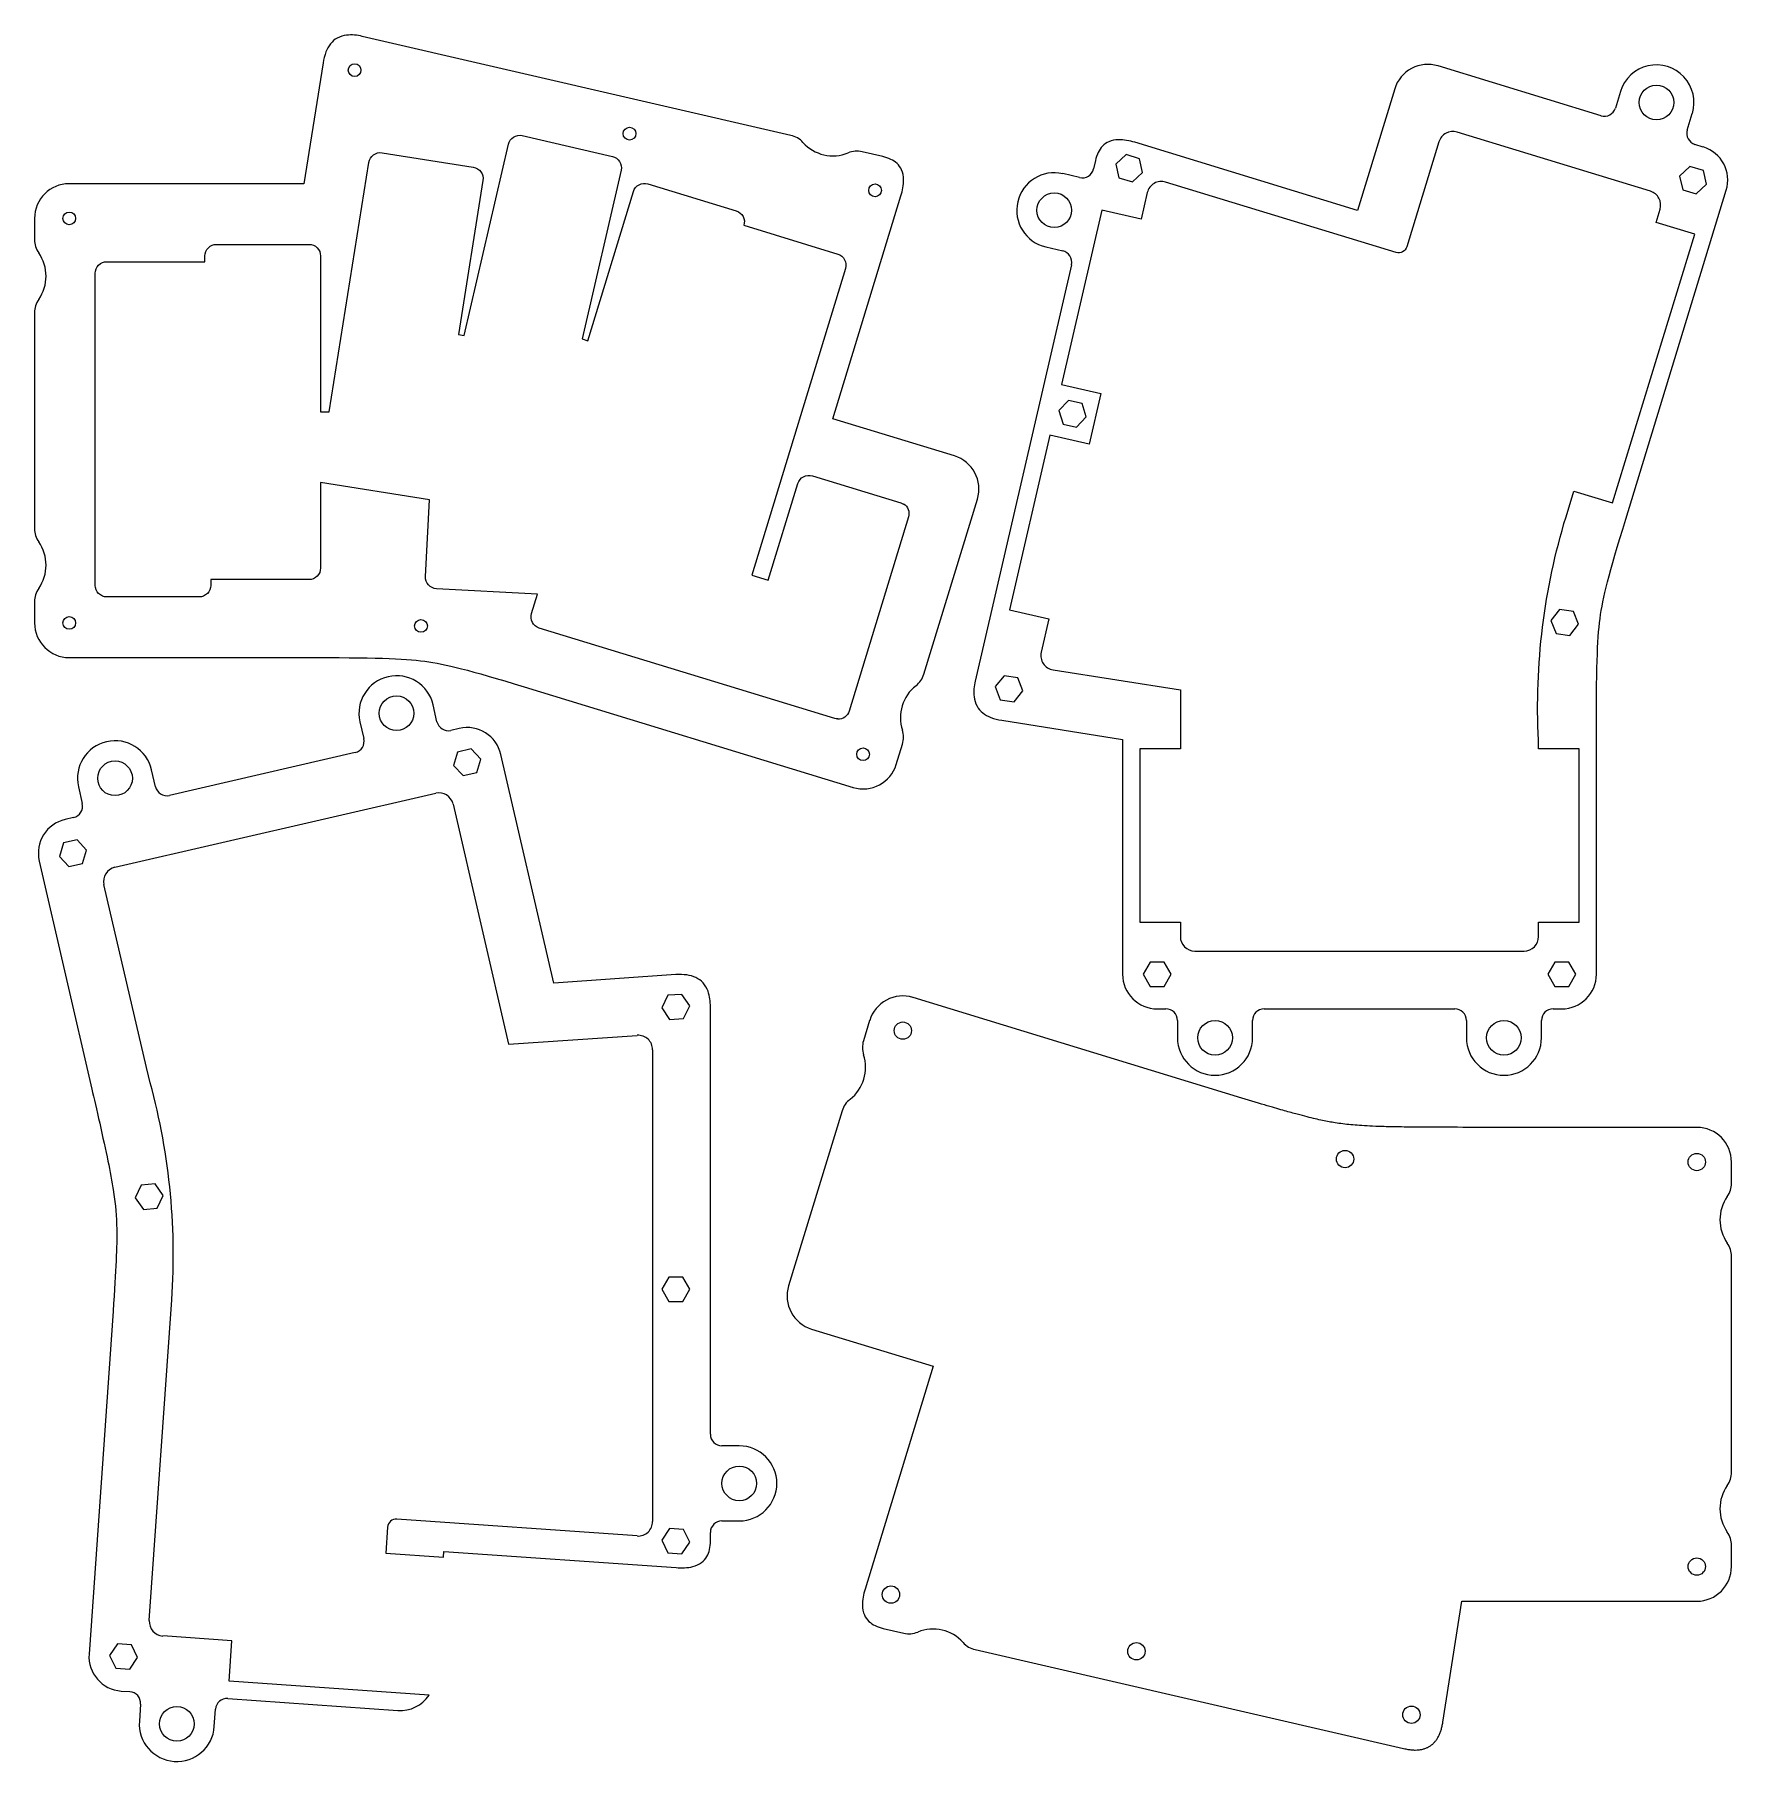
# Model space of a CAD drawing. Header units: millimetres. Extents: x 4 to 297, y 1 to 299.
import ezdxf

# ---------------------------------------------------------------- set-up
doc = ezdxf.new("R2010")
doc.units = ezdxf.units.MM
doc.layers.get('0').update_dxf_attribs({"linetype": 'CONTINUOUS'})

msp = doc.modelspace()

# ---------------------------------------------------------------- linework, layer by layer
for p, q in [((134.59, 282.01), (60.42, 299.13)), ((53.64, 294.56), (50.32, 273.64)), ((274.79, 285.4), (246.58, 294.03)), ((239.08, 290.05), (232.65, 269.01)), ((278.16, 289.6), (277.28, 286.73)), ((289.72, 282.93), (290.59, 285.8)), ((150.5, 278.34), (146.92, 279.17)), ((232.65, 269.01), (194.09, 280.8)), ((292.48, 279.99), (291.04, 280.43)), ((184.56, 274.7), (181.63, 275.38)), ((187.29, 277.66), (186.95, 276.2)), ((50.32, 273.64), (9.69, 273.64)), ((279.07, 215.6), (296.46, 272.5)), ((141.84, 232.98), (153.63, 271.54)), ((173.84, 270.5), (173.84, 270.5)), ((3.69, 267.64), (3.69, 263.96)), ((178.71, 262.71), (181.63, 262.03)), ((183.13, 259.63), (166.5, 187.58)), ((3.69, 251.31), (3.69, 213.96)), ((162.88, 226.55), (141.84, 232.98)), ((157.6, 188.76), (166.87, 219.06)), ((3.69, 201.31), (3.69, 197.64)), ((9.69, 191.64), (50.19, 191.64)), ((88.44, 186.57), (145.34, 169.17)), ((73.34, 180.54), (72.67, 183.46)), ((60, 180.54), (60.68, 177.61)), ((77.2, 179.38), (75.74, 179.04)), ((171.07, 180.8), (191.99, 177.49)), ((152.83, 173.15), (153.91, 176.67)), ((191.99, 177.49), (191.99, 136.85)), ((273.99, 136.85), (273.99, 177.35)), ((59.18, 175.22), (27.02, 167.79)), ((93.54, 135.29), (84.4, 174.88)), ((24.63, 169.29), (23.95, 172.21)), ((11.28, 169.29), (11.96, 166.37)), ((17.58, 155.35), (73.12, 168.17)), ((76.12, 166.3), (85.72, 124.72)), ((10.46, 163.97), (9, 163.63)), ((4.5, 156.43), (13.61, 116.97)), ((16.27, 149.91), (15.71, 152.35)), ((23.05, 120.69), (16.27, 149.91)), ((114.67, 136.77), (93.54, 135.29)), ((212.62, 115.42), (155.72, 132.82)), ((120.66, 57.24), (120.66, 131.19)), ((148.22, 128.83), (147.15, 125.32)), ((197.99, 130.85), (199.49, 130.85)), ((201.49, 128.85), (201.49, 125.85)), ((214.49, 125.85), (214.49, 128.85)), ((216.49, 130.85), (249.49, 130.85)), ((251.49, 128.85), (251.49, 125.85)), ((264.49, 125.85), (264.49, 128.85)), ((266.49, 130.85), (267.99, 130.85)), ((85.72, 124.72), (107.98, 126.27)), ((110.66, 123.78), (110.66, 42.13)), ((23.39, 119.24), (23.05, 120.69)), ((143.45, 113.22), (134.19, 82.93)), ((291.37, 110.35), (250.87, 110.35)), ((297.37, 100.67), (297.37, 104.35)), ((297.37, 50.67), (297.37, 88.02)), ((17.27, 78.56), (13.12, 19.21)), ((23.55, 24.99), (27.43, 80.49)), ((27.43, 80.49), (27.43, 80.49)), ((138.17, 75.44), (159.21, 69.01)), ((159.21, 69.01), (147.42, 30.44)), ((125.66, 55.24), (122.66, 55.24)), ((132.16, 48.74), (132.16, 48.74)), ((107.98, 39.64), (66.38, 42.55)), ((122.66, 42.24), (125.66, 42.24)), ((64.78, 41.16), (64.47, 36.67)), ((120.66, 38.74), (120.66, 40.24)), ((64.47, 36.67), (74.44, 35.97)), ((74.44, 35.97), (74.51, 36.97)), ((74.51, 36.97), (114.74, 34.16)), ((297.37, 34.35), (297.37, 38.02)), ((247.42, 7.43), (250.73, 28.35)), ((250.73, 28.35), (291.37, 28.35)), ((37.84, 21.49), (25.87, 22.33)), ((37.36, 14.51), (37.84, 21.49)), ((150.56, 23.65), (154.14, 22.82)), ((166.46, 19.97), (240.63, 2.85)), ((18.69, 12.8), (20.19, 12.7)), ((71.97, 12.09), (37.36, 14.51)), ((22.04, 10.56), (21.83, 7.57)), ((34.8, 6.67), (35.01, 9.66)), ((37.15, 11.51), (66.57, 9.46))]:
    msp.add_line(p, q)
for points in [[(73.25, 203.56, -0.414214), (71.35, 205.66), (72.05, 218.96), (53.19, 221.95), (53.19, 207.14, -0.414214), (51.19, 205.14), (34.19, 205.14), (34.19, 204.14, -0.414214), (32.19, 202.14), (16.19, 202.14, -0.414214), (14.19, 204.14), (14.19, 258.14, -0.414214), (16.19, 260.14), (33.19, 260.14), (33.19, 261.14, -0.414214), (35.19, 263.14), (51.19, 263.14, -0.414214), (53.19, 261.14), (53.19, 234.14), (54.7, 234.14), (61.54, 277.32, -0.414214), (63.83, 278.99), (79.63, 276.48, -0.414214), (81.29, 274.2), (77.07, 247.53), (78.07, 247.37), (85.71, 280.47, -0.414214), (88.11, 281.97), (103.7, 278.37, -0.414214), (105.2, 275.97), (98.46, 246.77), (99.43, 246.47), (107.33, 272.29, -0.414214), (109.83, 273.62), (125.13, 268.94, -0.414214), (126.45, 266.44), (142.71, 261.47, -0.414214), (144.04, 258.97), (127.81, 205.9), (130.68, 205.02), (135.8, 221.76, -0.414214), (138.3, 223.09), (153.6, 218.41, -0.063254), (154.06, 218.2), (154.07, 218.26, -0.341999), (154.94, 215.97), (144.67, 182.38, -0.341999), (142.67, 180.97), (142.69, 181.03, -0.063254), (142.19, 181.11), (91.03, 196.75, -0.414214), (89.7, 199.25), (90.74, 202.64)], [(283.34, 272.33), (249.87, 282.57, 0.414214), (246.75, 280.91), (241.19, 262.74, -0.414214), (239.32, 261.74), (199.44, 273.93, 0.434812), (196.27, 272.1), (195.21, 267.52), (188.39, 269.09), (181.42, 238.89), (188.24, 237.31), (186.22, 228.54), (179.39, 230.12), (172.42, 199.91), (179.24, 198.34), (177.91, 192.55, 0.434812), (179.95, 189.52), (201.99, 186.03), (201.99, 175.85), (194.99, 175.85), (194.99, 145.85), (201.99, 145.85), (201.99, 143.35, 0.414214), (204.49, 140.85), (261.49, 140.85, 0.414214), (263.99, 143.35), (263.99, 145.85), (270.99, 145.85), (270.99, 175.85), (263.96, 175.85), (263.96, 177.34, -0.086573), (268.73, 216.01), (268.73, 216.01), (270.09, 220.44), (276.78, 218.39), (291, 264.91), (284.31, 266.95), (285, 269.21, 0.414214)]]:
    msp.add_lwpolyline(points, format="xyb", close=True)
for points in [[(192.59, 278.67), (190.82, 277.02), (191.36, 274.66), (193.68, 273.95), (195.46, 275.6), (194.91, 277.96)], [(291.27, 271.89), (293.04, 273.55), (292.5, 275.91), (290.18, 276.62), (288.4, 274.97), (288.95, 272.6)], [(181.68, 232.05), (184.04, 231.51), (185.69, 233.28), (184.98, 235.6), (182.62, 236.15), (180.97, 234.37)], [(269.42, 195.48), (270.91, 197.4), (270, 199.64), (267.6, 199.98), (266.11, 198.06), (267.02, 195.82)], [(173.21, 183.97), (174.74, 185.86), (173.87, 188.12), (171.47, 188.5), (169.95, 186.61), (170.82, 184.35)], [(76.9, 175.3), (76.19, 172.99), (77.85, 171.21), (80.21, 171.76), (80.92, 174.08), (79.26, 175.85)], [(12.71, 158.33), (11.06, 160.1), (8.69, 159.56), (7.99, 157.24), (9.64, 155.47), (12, 156.01)], [(195.57, 136.85), (196.78, 134.75), (199.21, 134.75), (200.42, 136.85), (199.21, 138.95), (196.78, 138.95)], [(269.21, 138.95), (266.78, 138.95), (265.57, 136.85), (266.78, 134.75), (269.21, 134.75), (270.42, 136.85)], [(113.3, 133.2), (112.24, 131.02), (113.59, 129.01), (116.01, 129.17), (117.07, 131.35), (115.72, 133.36)], [(21.13, 98.14), (22.52, 96.15), (24.94, 96.37), (25.96, 98.57), (24.56, 100.55), (22.15, 100.34)], [(115.87, 80.24), (117.08, 82.34), (115.87, 84.44), (113.44, 84.44), (112.23, 82.34), (113.44, 80.24)], [(115.72, 36.56), (117.07, 38.57), (116.01, 40.75), (113.59, 40.92), (112.24, 38.91), (113.3, 36.73)], [(16.69, 18.96), (17.75, 16.78), (20.17, 16.61), (21.53, 18.62), (20.47, 20.8), (18.05, 20.97)]]:
    msp.add_lwpolyline(points, close=True)
for centre, radius in [((59.07, 293.29), 1.1), ((284.38, 287.7), 3), ((106.66, 282.3), 1.1), ((149.15, 272.49), 1.1), ((180.17, 269.04), 3), ((9.69, 267.64), 1.1), ((9.69, 197.64), 1.1), ((70.57, 197.12), 1.1), ((66.34, 182), 3), ((17.62, 170.75), 3), ((147.09, 174.91), 1.1), ((153.96, 127.08), 1.5), ((207.99, 125.85), 3), ((257.99, 125.85), 3), ((230.49, 104.86), 1.5), ((291.37, 104.35), 1.5), ((125.66, 48.74), 3), ((291.37, 34.35), 1.5), ((151.91, 29.49), 1.5), ((194.39, 19.68), 1.5), ((28.32, 7.12), 3), ((241.98, 8.7), 1.5)]:
    msp.add_circle(centre, radius)
for centre, radius, start, end in [((244.82, 288.29), 6, 73, 163), ((284.38, 287.7), 6.5, -17, 163), ((275.37, 287.32), 2, 253, 343), ((133.69, 278.11), 4, 41.9032, 77), ((291.63, 282.35), 2, 163, 253), ((141.88, 285.46), 7, 221.9032, 292.0968), ((146.02, 275.27), 4, 77, 112.0968), ((290.72, 274.26), 6, -17, 73), ((180.17, 269.04), 6.5, 77, 167), ((185.01, 276.65), 2, 257, 347), ((9.69, 267.64), 6, 90, 180), ((180.17, 269.04), 6.5, 167.0006, 257), ((7.69, 263.96), 4, 180, 215.0968), ((-1.31, 257.64), 7, -35.0968, 35.0968), ((181.18, 260.08), 2, -13, 77), ((7.69, 251.31), 4, 144.9032, 180), ((161.13, 220.81), 6, -17, 73), ((7.69, 213.96), 4, 180, 215.0968), ((-1.31, 207.64), 7, -35.0968, 35.0968), ((7.69, 201.31), 4, 144.9032, 180), ((9.69, 197.64), 6, 180, 270), ((66.34, 182), 6.5, 13, 193), ((153.78, 189.93), 4, 307.9032, 343), ((160.54, 181.25), 7, 127.9032, 198.0968), ((75.29, 180.99), 2, 193, 283), ((78.55, 173.53), 6, 13, 103), ((17.62, 170.75), 6.5, 13, 193), ((58.73, 177.16), 2, -77, 13), ((150.08, 177.84), 4, -17, 18.0968), ((147.09, 174.91), 6, 253, 343), ((26.57, 169.74), 2, 193, 283), ((73.68, 165.74), 2.5, 13, 103), ((10.01, 165.92), 2, -77, 13), ((10.35, 157.78), 6, 103, 193), ((18.14, 152.91), 2.5, 103, 193), ((197.99, 136.85), 6, 180, 270), ((267.99, 136.85), 6, 270, 360), ((153.96, 127.08), 6, 73, 163), ((199.49, 128.85), 2, 0, 90), ((216.49, 128.85), 2, 90, 180), ((249.49, 128.85), 2, 0, 90), ((266.49, 128.85), 2, 90, 180), ((108.16, 123.78), 2.5, 0, 94), ((207.99, 125.85), 6.5, 180, 360), ((257.99, 125.85), 6.5, -180, 0), ((140.52, 120.73), 7, -52.0968, 18.0968), ((150.97, 124.15), 4, 163, 198.0968), ((-85.67, 88.27), 113.37, -3.9353, 15.8564), ((147.28, 112.05), 4, 127.9032, 163), ((291.37, 104.35), 6, 0, 90), ((293.37, 100.67), 4, 324.9032, 360), ((302.37, 94.35), 7, 144.9032, 215.0968), ((293.37, 88.02), 4, 0, 35.0968), ((139.93, 81.18), 6, 163, 253), ((122.66, 57.24), 2, 180, 270), ((125.66, 48.74), 6.5, 0.0006, 90), ((125.66, 48.74), 6.5, 270, 360), ((302.37, 44.35), 7, 144.9032, 215.0968), ((293.37, 50.67), 4, 324.9032, 360), ((66.28, 41.05), 1.5, 86, 176), ((108.16, 42.13), 2.5, -94, 0), ((122.66, 40.24), 2, 90, 180), ((293.37, 38.02), 4, 0, 35.0968), ((291.37, 34.35), 6, 270, 360), ((26.05, 24.82), 2.5, 176, 266), ((155.04, 26.72), 4, 257, 292.0968), ((159.18, 16.53), 7, 41.9032, 112.0968), ((167.36, 23.87), 4, 221.9032, 257), ((19.11, 18.79), 6, 176, 266), ((20.05, 10.7), 2, -4, 86), ((66.99, 15.44), 6, 266, 326), ((37.01, 9.52), 2, 86, 176), ((28.32, 7.12), 6.5, 176, 356)]:
    msp.add_arc(centre, radius, start, end)
for points, knots in [([(60.42, 299.13), (59.54, 299.34), (58.59, 299.45), (57.12, 299.27), (56.57, 299.11), (55.62, 298.58), (55.24, 298.25), (54.58, 297.42), (54.32, 296.94), (53.89, 295.83), (53.74, 295.19), (53.64, 294.56)], [0, 0, 0, 0, 0.2713915, 0.2713915, 0.4446172, 0.4446172, 0.5975916, 0.5975916, 0.7604306, 0.7604306, 0.9527083, 0.9527083, 0.9527083, 0.9527083]), ([(194.09, 280.8), (193.19, 281.07), (192.2, 281.28), (190.69, 281.23), (190.13, 281.13), (189.19, 280.72), (188.82, 280.46), (188.2, 279.81), (187.96, 279.45), (187.56, 278.62), (187.4, 278.14), (187.29, 277.66)], [0, 0, 0, 0, 0.2817157, 0.2817157, 0.4508986, 0.4508986, 0.5902628, 0.5902628, 0.7187582, 0.7187582, 0.8663558, 0.8663558, 0.8663558, 0.8663558]), ([(153.63, 271.54), (153.91, 272.44), (154.11, 273.43), (154.07, 274.94), (153.97, 275.5), (153.56, 276.44), (153.29, 276.82), (152.65, 277.43), (152.29, 277.67), (151.46, 278.07), (150.98, 278.23), (150.5, 278.34)], [0, 0, 0, 0, 0.2817157, 0.2817157, 0.4508986, 0.4508986, 0.5902628, 0.5902628, 0.7187582, 0.7187582, 0.8663558, 0.8663558, 0.8663558, 0.8663558]), ([(273.99, 177.35), (273.99, 189.71), (274.12, 194.59), (275.12, 202.09), (276.12, 205.95), (279.07, 215.6)], [0, 0, 0, 0, 3.707441, 3.707441, 7.334664, 7.334664, 7.334664, 7.334664]), ([(50.19, 191.64), (62.55, 191.64), (67.42, 191.51), (74.93, 190.51), (78.79, 189.52), (88.44, 186.57)], [0, 0, 0, 0, 3.707441, 3.707441, 7.334664, 7.334664, 7.334664, 7.334664]), ([(166.5, 187.58), (166.29, 186.7), (166.18, 185.76), (166.36, 184.28), (166.52, 183.73), (167.06, 182.78), (167.39, 182.4), (168.21, 181.74), (168.69, 181.48), (169.8, 181.05), (170.44, 180.9), (171.07, 180.8)], [0, 0, 0, 0, 0.2713915, 0.2713915, 0.4446172, 0.4446172, 0.5975916, 0.5975916, 0.7604306, 0.7604306, 0.9527083, 0.9527083, 0.9527083, 0.9527083]), ([(120.66, 131.19), (120.66, 132.09), (120.55, 133.04), (120.05, 134.43), (119.77, 134.94), (119.03, 135.74), (118.62, 136.03), (117.67, 136.49), (117.14, 136.63), (115.97, 136.81), (115.31, 136.81), (114.67, 136.77)], [0, 0, 0, 0, 0.2713915, 0.2713915, 0.4446172, 0.4446172, 0.5975916, 0.5975916, 0.7604306, 0.7604306, 0.9527083, 0.9527083, 0.9527083, 0.9527083]), ([(13.61, 116.97), (14.29, 114.03), (15.61, 108.3), (16.73, 102.85), (17.09, 100.97), (17.36, 99.25)], [0, 0, 0, 0, 0.905819, 0.905819, 1.294037, 1.294037, 1.294037, 1.294037]), ([(17.38, 99.12), (17.71, 96.91), (17.89, 94.97), (17.96, 89.76), (17.79, 85.88), (17.27, 78.56)], [0, 0, 0, 0, 0.671869, 0.671869, 1.547013, 1.547013, 1.547013, 1.547013]), ([(17.36, 99.25), (17.36, 99.23), (17.36, 99.21), (17.37, 99.17), (17.37, 99.15), (17.38, 99.12)], [0, 0, 0, 0, 0.00640121, 0.00640121, 0.01276644, 0.01276644, 0.01276644, 0.01276644]), ([(114.74, 34.16), (115.68, 34.09), (116.69, 34.11), (118.15, 34.49), (118.67, 34.72), (119.5, 35.33), (119.8, 35.67), (120.26, 36.44), (120.4, 36.85), (120.61, 37.75), (120.66, 38.25), (120.66, 38.74)], [0, 0, 0, 0, 0.2817157, 0.2817157, 0.4508986, 0.4508986, 0.5902628, 0.5902628, 0.7187582, 0.7187582, 0.8663558, 0.8663558, 0.8663558, 0.8663558]), ([(147.42, 30.44), (147.15, 29.54), (146.94, 28.55), (146.99, 27.05), (147.08, 26.49), (147.5, 25.54), (147.76, 25.17), (148.41, 24.55), (148.77, 24.32), (149.6, 23.91), (150.08, 23.76), (150.56, 23.65)], [0, 0, 0, 0, 0.2817157, 0.2817157, 0.4508986, 0.4508986, 0.5902628, 0.5902628, 0.7187582, 0.7187582, 0.8663558, 0.8663558, 0.8663558, 0.8663558])]:
    msp.add_open_spline(points, degree=3, knots=knots)
msp.add_rational_spline([(250.87, 110.35), (229.21, 110.35), (212.62, 115.42)], [1, 3, 1], degree=2)
msp.add_open_spline([(240.63, 2.85), (246.48, 1.5), (247.42, 7.43)], degree=2)

doc.saveas('drawing.dxf')
